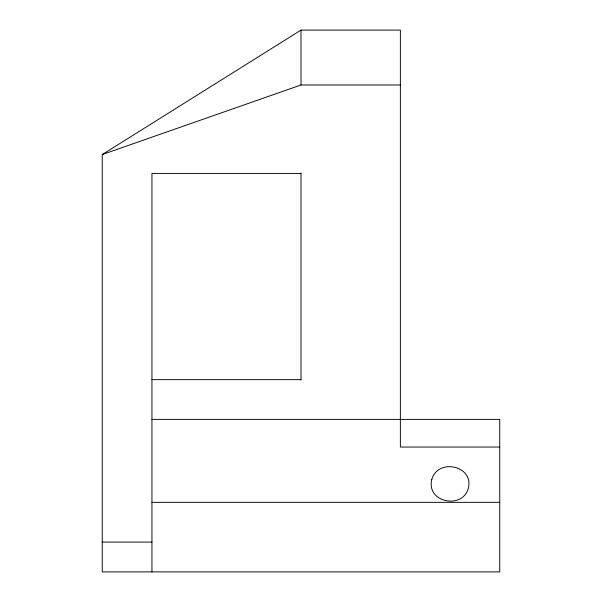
<?xml version="1.0" encoding="UTF-8"?>
<svg xmlns="http://www.w3.org/2000/svg" width="602" height="602" viewBox="0 0 602 602"><rect width="100%" height="100%" fill="white"/><g stroke="black" fill="none" stroke-linecap="round" stroke-linejoin="round"><path stroke-width="0.9" d="M151.945 419.383L499.743 419.383L499.743 571.9L102.257 571.9L102.257 154.548L301 30.1L400.368 30.1L400.368 447.038L499.743 447.038M102.257 154.548L301 84.987L400.368 84.987M301 173.429L151.945 173.429L151.945 571.9M151.945 379.636L301 379.636M151.945 502.339L499.743 502.339M102.257 542.086L151.945 542.086M301 30.1L301 84.987M301 173.045L301 380.065M431.815 479.373C425.825 502.045 462.133 510.067 468.288 488.44C474.278 465.767 437.978 457.746 431.815 479.373"/></g></svg>
